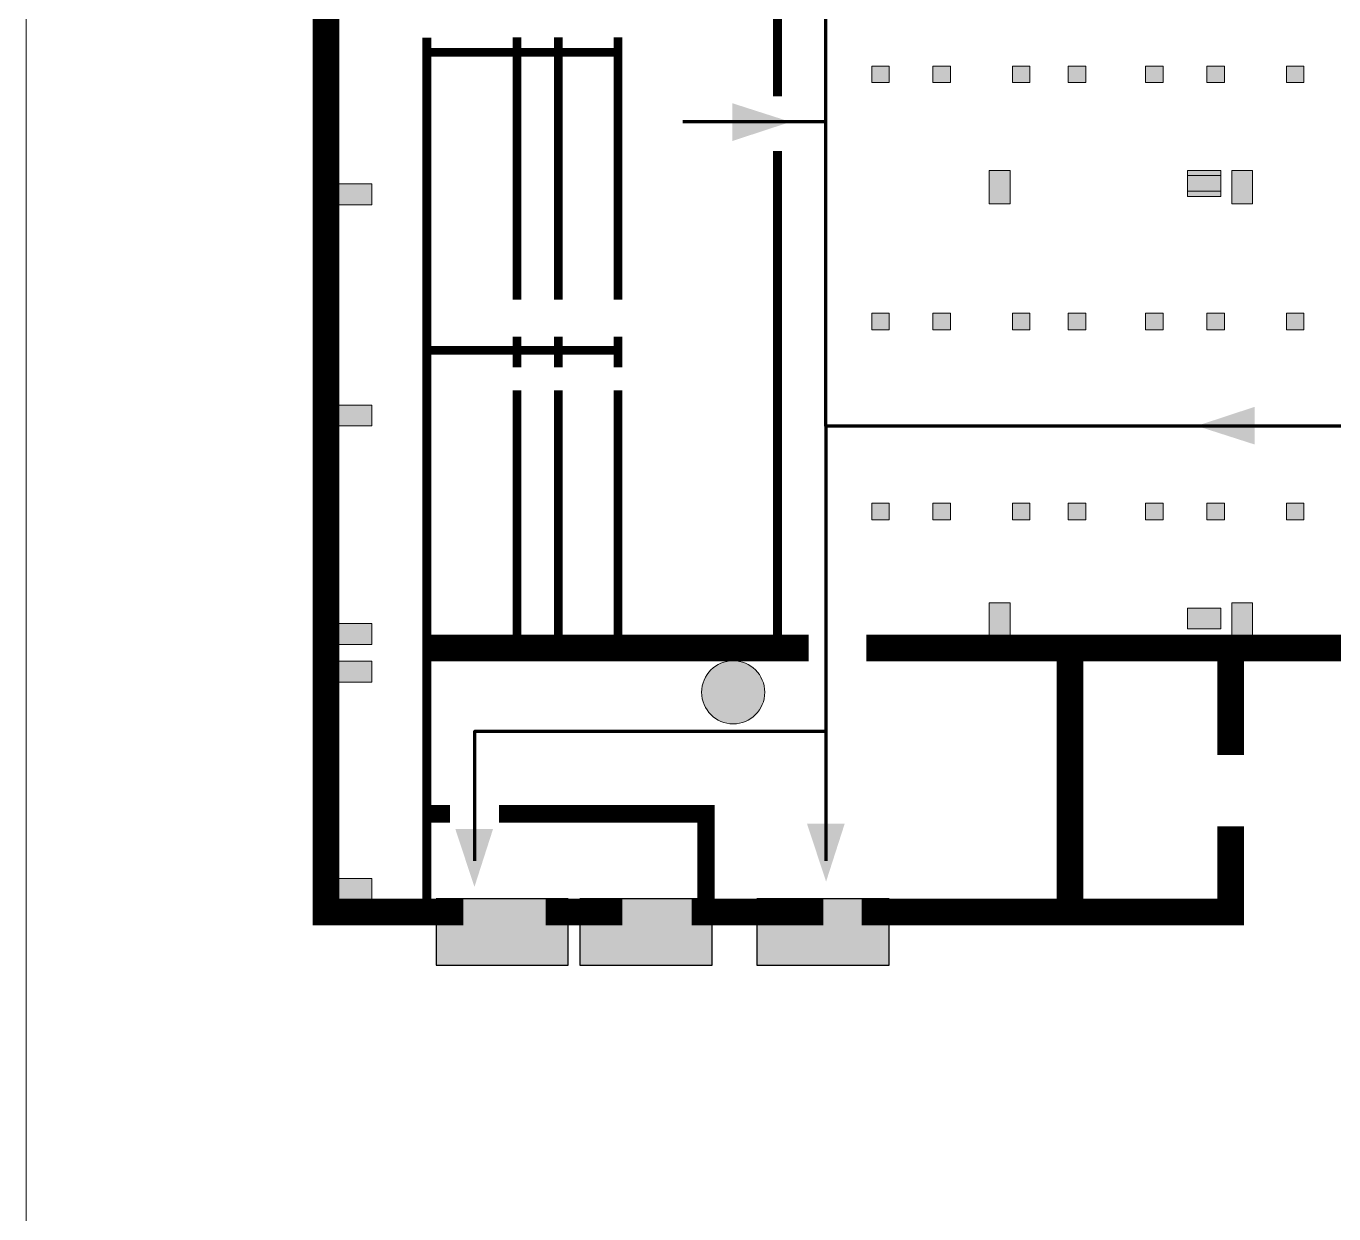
# Model space of a CAD drawing. Header units: millimetres. Extents: x 13810 to 67229, y 12374 to 21950.
# Drawn here: x 38162.3 to 38275.1, y 13861.5 to 13964 of the extents above; entities that cross this region are included whole.
import ezdxf

# ---------------------------------------------------------------- set-up
doc = ezdxf.new("R2010")
doc.units = ezdxf.units.MM
doc.layers.add('План_Штампы', color=7, linetype='Continuous')

# ---------------------------------------------------------------- blocks, each defined once
blk = doc.blocks.new('A$C7B4425F7')
at = {"true_color": 0xffffff}
blk.add_hatch(color=7, dxfattribs=at).paths.add_polyline_path([(0, 0), (-16, 0), (-16, -8), (0, -8)])
h = blk.add_hatch(color=126)
h.paths.add_polyline_path([(-0.2, -0.2), (-15.8, -0.2), (-15.8, -7.8), (-0.2, -7.8)])
h.paths.add_polyline_path([(-11.76, -2.03), (-11.76, -3.66), (-11.17, -3.66, -0.568275), (-11.17, -6.18), (-12.58, -6.18), (-12.58, -2.03)], flags=16)
h.paths.add_polyline_path([(-13.33, -4.12, -0.495768), (-13.59, -6.18), (-15.03, -6.18), (-15.03, -2.03), (-13.59, -2.03, -0.487973)], flags=16)
h.paths.add_polyline_path([(-10.25, -2.03), (-9.48, -2.03), (-9.48, -6.18), (-10.25, -6.18)], flags=16)
h.paths.add_polyline_path([(-13.84, -3.69), (-14.24, -3.69), (-14.24, -3.03), (-13.9, -3.03, -0.692621)], flags=0)
h.paths.add_polyline_path([(-9.15, -2.03), (-8.4, -2.03), (-8.04, -3.07), (-7.68, -2.03), (-6.93, -2.03), (-7.64, -4.1), (-6.93, -6.18), (-7.68, -6.18), (-8.04, -5.14), (-8.4, -6.18), (-9.15, -6.18), (-8.44, -4.1)], flags=16)
h.paths.add_polyline_path([(-11.76, -4.46), (-11.42, -4.46, -0.692621), (-11.36, -5.12), (-11.76, -5.12)], flags=0)
h.paths.add_polyline_path([(-13.9, -5.2), (-14.24, -5.2), (-14.24, -4.55), (-13.84, -4.55, -0.708038)], flags=0)
edge = h.paths.add_edge_path(flags=16)
edge.add_ellipse((-5.51, -4.08), major_axis=(0, 2.05), ratio=0.586184, start_angle=0, end_angle=360)
edge = h.paths.add_edge_path(flags=0)
edge.add_ellipse((-5.51, -4.08), major_axis=(0, 1.14), ratio=0.454828, start_angle=0, end_angle=360)
h.paths.add_polyline_path([(-4.13, -4.96, 0.377264), (-3.48, -4.52, 0.0555), (-3.16, -2.03), (-1.66, -2.03), (-1.66, -4.96), (-0.96, -4.96), (-0.96, -7.01), (-1.75, -7.01), (-1.75, -6.18), (-3.3, -6.18), (-3.3, -7.02), (-4.13, -7.02)], flags=16)
h.paths.add_polyline_path([(-2.73, -2.91), (-2.28, -2.91), (-2.28, -4.96), (-3.05, -4.96, 0.079136)], flags=0)
at = {"color": 126}
blk.add_lwpolyline([(-16, -8), (0, -8), (0, 0), (-16, 0)], close=True, dxfattribs=at)
blk = doc.blocks.new('A$C7B8C2D5B')
at = {"lineweight": 0}
h = blk.add_hatch(color=5, dxfattribs=at)
h.dxf.hatch_style = 1
h.paths.add_polyline_path([(1.397, -3.024, 1), (-2.112, -3.024, 1)])
at = {"color": 5, "lineweight": 0}
blk.add_circle((-0.358, -3.024), 1.755, dxfattribs=at)

msp = doc.modelspace()

# ---------------------------------------------------------------- hatches: boundary and pattern name
at = {"lineweight": 0}
h = msp.add_hatch(color=256, dxfattribs=at)
h.dxf.hatch_style = 1
h.paths.add_polyline_path([(38235.22, 13960.57), (38235.22, 13959.15), (38236.73, 13959.15), (38236.73, 13960.57)])
h = msp.add_hatch(color=256, dxfattribs=at)
h.dxf.hatch_style = 1
h.paths.add_polyline_path([(38240.49, 13960.57), (38240.49, 13959.15), (38242.01, 13959.15), (38242.01, 13960.57)])
h = msp.add_hatch(color=256, dxfattribs=at)
h.dxf.hatch_style = 1
h.paths.add_polyline_path([(38247.35, 13960.57), (38247.35, 13959.15), (38248.87, 13959.15), (38248.87, 13960.57)])
h = msp.add_hatch(color=256, dxfattribs=at)
h.dxf.hatch_style = 1
h.paths.add_polyline_path([(38252.16, 13960.57), (38252.16, 13959.15), (38253.68, 13959.15), (38253.68, 13960.57)])
h = msp.add_hatch(color=256, dxfattribs=at)
h.dxf.hatch_style = 1
h.paths.add_polyline_path([(38258.85, 13960.57), (38258.85, 13959.15), (38260.37, 13959.15), (38260.37, 13960.57)])
h = msp.add_hatch(color=256, dxfattribs=at)
h.dxf.hatch_style = 1
h.paths.add_polyline_path([(38264.12, 13960.57), (38264.12, 13959.15), (38265.64, 13959.15), (38265.64, 13960.57)])
h = msp.add_hatch(color=256, dxfattribs=at)
h.dxf.hatch_style = 1
h.paths.add_polyline_path([(38270.99, 13960.57), (38270.99, 13959.15), (38272.5, 13959.15), (38272.5, 13960.57)])
h = msp.add_hatch(color=256, dxfattribs=at)
h.dxf.hatch_style = 1
h.paths.add_polyline_path([(38245.36, 13948.67), (38247.16, 13948.67), (38247.16, 13951.56), (38245.36, 13951.56)])
h = msp.add_hatch(color=256, dxfattribs=at)
h.dxf.hatch_style = 1
h.paths.add_polyline_path([(38245.36, 13948.67), (38247.16, 13948.67), (38247.16, 13951.56), (38245.36, 13951.56)])
h = msp.add_hatch(color=256, dxfattribs=at)
h.dxf.hatch_style = 1
h.paths.add_polyline_path([(38262.45, 13951.56), (38262.45, 13949.76), (38265.33, 13949.76), (38265.33, 13951.56)])
h = msp.add_hatch(color=256, dxfattribs=at)
h.dxf.hatch_style = 1
h.paths.add_polyline_path([(38262.45, 13951.12), (38262.45, 13949.32), (38265.33, 13949.32), (38265.33, 13951.12)])
h = msp.add_hatch(color=256, dxfattribs=at)
h.dxf.hatch_style = 1
h.paths.add_polyline_path([(38266.28, 13948.67), (38268.08, 13948.67), (38268.08, 13951.56), (38266.28, 13951.56)])
h = msp.add_hatch(color=256, dxfattribs=at)
h.dxf.hatch_style = 1
h.paths.add_polyline_path([(38266.28, 13948.67), (38268.08, 13948.67), (38268.08, 13951.56), (38266.28, 13951.56)])
h = msp.add_hatch(color=256, dxfattribs=at)
h.dxf.hatch_style = 1
h.paths.add_polyline_path([(38189.21, 13950.4), (38189.21, 13948.6), (38192.1, 13948.6), (38192.1, 13950.4)])
h = msp.add_hatch(color=256, dxfattribs=at)
h.dxf.hatch_style = 1
h.paths.add_polyline_path([(38235.22, 13939.24), (38235.22, 13937.82), (38236.73, 13937.82), (38236.73, 13939.24)])
h = msp.add_hatch(color=256, dxfattribs=at)
h.dxf.hatch_style = 1
h.paths.add_polyline_path([(38240.49, 13939.24), (38240.49, 13937.82), (38242.01, 13937.82), (38242.01, 13939.24)])
h = msp.add_hatch(color=256, dxfattribs=at)
h.dxf.hatch_style = 1
h.paths.add_polyline_path([(38247.35, 13939.24), (38247.35, 13937.82), (38248.87, 13937.82), (38248.87, 13939.24)])
h = msp.add_hatch(color=256, dxfattribs=at)
h.dxf.hatch_style = 1
h.paths.add_polyline_path([(38252.16, 13939.24), (38252.16, 13937.82), (38253.68, 13937.82), (38253.68, 13939.24)])
h = msp.add_hatch(color=256, dxfattribs=at)
h.dxf.hatch_style = 1
h.paths.add_polyline_path([(38258.85, 13939.24), (38258.85, 13937.82), (38260.37, 13937.82), (38260.37, 13939.24)])
h = msp.add_hatch(color=256, dxfattribs=at)
h.dxf.hatch_style = 1
h.paths.add_polyline_path([(38264.12, 13939.24), (38264.12, 13937.82), (38265.64, 13937.82), (38265.64, 13939.24)])
h = msp.add_hatch(color=256, dxfattribs=at)
h.dxf.hatch_style = 1
h.paths.add_polyline_path([(38270.99, 13939.24), (38270.99, 13937.82), (38272.5, 13937.82), (38272.5, 13939.24)])
h = msp.add_hatch(color=256, dxfattribs=at)
h.dxf.hatch_style = 1
h.paths.add_polyline_path([(38189.21, 13931.32), (38189.21, 13929.52), (38192.1, 13929.52), (38192.1, 13931.32)])
h = msp.add_hatch(color=256, dxfattribs=at)
h.dxf.hatch_style = 1
h.paths.add_polyline_path([(38235.22, 13922.84), (38235.22, 13921.42), (38236.73, 13921.42), (38236.73, 13922.84)])
h = msp.add_hatch(color=256, dxfattribs=at)
h.dxf.hatch_style = 1
h.paths.add_polyline_path([(38240.49, 13922.84), (38240.49, 13921.42), (38242.01, 13921.42), (38242.01, 13922.84)])
h = msp.add_hatch(color=256, dxfattribs=at)
h.dxf.hatch_style = 1
h.paths.add_polyline_path([(38247.35, 13922.84), (38247.35, 13921.42), (38248.87, 13921.42), (38248.87, 13922.84)])
h = msp.add_hatch(color=256, dxfattribs=at)
h.dxf.hatch_style = 1
h.paths.add_polyline_path([(38252.16, 13922.84), (38252.16, 13921.42), (38253.68, 13921.42), (38253.68, 13922.84)])
h = msp.add_hatch(color=256, dxfattribs=at)
h.dxf.hatch_style = 1
h.paths.add_polyline_path([(38258.85, 13922.84), (38258.85, 13921.42), (38260.37, 13921.42), (38260.37, 13922.84)])
h = msp.add_hatch(color=256, dxfattribs=at)
h.dxf.hatch_style = 1
h.paths.add_polyline_path([(38264.12, 13922.84), (38264.12, 13921.42), (38265.64, 13921.42), (38265.64, 13922.84)])
h = msp.add_hatch(color=256, dxfattribs=at)
h.dxf.hatch_style = 1
h.paths.add_polyline_path([(38270.99, 13922.84), (38270.99, 13921.42), (38272.5, 13921.42), (38272.5, 13922.84)])
h = msp.add_hatch(color=256, dxfattribs=at)
h.dxf.hatch_style = 1
h.paths.add_polyline_path([(38245.36, 13911.35), (38247.16, 13911.35), (38247.16, 13914.24), (38245.36, 13914.24)])
h = msp.add_hatch(color=256, dxfattribs=at)
h.dxf.hatch_style = 1
h.paths.add_polyline_path([(38262.45, 13913.8), (38262.45, 13912), (38265.33, 13912), (38265.33, 13913.8)])
h = msp.add_hatch(color=256, dxfattribs=at)
h.dxf.hatch_style = 1
h.paths.add_polyline_path([(38266.28, 13911.35), (38268.08, 13911.35), (38268.08, 13914.24), (38266.28, 13914.24)])
h = msp.add_hatch(color=256, dxfattribs=at)
h.dxf.hatch_style = 1
h.paths.add_polyline_path([(38189.21, 13912.46), (38189.21, 13910.66), (38192.1, 13910.66), (38192.1, 13912.46)])
h = msp.add_hatch(color=256, dxfattribs=at)
h.dxf.hatch_style = 1
h.paths.add_polyline_path([(38189.21, 13909.21), (38189.21, 13907.41), (38192.1, 13907.41), (38192.1, 13909.21)])
h = msp.add_hatch(color=256, dxfattribs=at)
h.dxf.hatch_style = 1
h.paths.add_polyline_path([(38189.21, 13890.46), (38189.21, 13888.66), (38192.1, 13888.66), (38192.1, 13890.46)])

# ---------------------------------------------------------------- linework, layer by layer
at = {"color": 126, "lineweight": 0, "true_color": 0x008754}
msp.add_lwpolyline([(38162.27, 14154.05), (38762.27, 14154.05), (38762.27, 13759.05), (38162.27, 13759.05)], close=True, dxfattribs=at)
msp.add_lwpolyline([(38162.27, 14154.05), (38762.27, 14154.05), (38762.27, 13759.05), (38162.27, 13759.05)], close=True, dxfattribs=at)
msp.add_lwpolyline([(38162.27, 14154.05), (38762.27, 14154.05), (38762.27, 13759.05), (38162.27, 13759.05)], close=True, dxfattribs=at)
msp.add_lwpolyline([(38162.27, 14154.05), (38762.27, 14154.05), (38762.27, 13759.05), (38162.27, 13759.05)], close=True, dxfattribs=at)
at = {"lineweight": 0}
for points, const_width in [([(38191.87, 14064.46), (38188.13, 14064.46), (38188.13, 13887.57), (38199.98, 13887.57)], 2.29), ([(38227.09, 13957.95), (38227.09, 14018.43)], 0.762), ([(38196.83, 13887.57), (38196.83, 13963.02)], 0.762), ([(38204.62, 13940.4), (38204.62, 13963.04)], 0.762), ([(38208.18, 13940.4), (38208.18, 13963.04)], 0.762), ([(38213.32, 13963.04), (38213.32, 13940.4)], 0.762), ([(38196.83, 13961.75), (38213.32, 13961.75)], 0.762), ([(38227.09, 13910.36), (38227.09, 13953.25)], 0.762), ([(38204.62, 13934.56), (38204.62, 13937.23)], 0.762), ([(38208.18, 13934.56), (38208.18, 13937.23)], 0.762), ([(38213.32, 13937.23), (38213.32, 13934.56)], 0.762), ([(38213.32, 13936.04), (38196.83, 13936.04)], 0.762), ([(38204.62, 13910.36), (38204.62, 13932.58)], 0.762), ([(38208.18, 13910.36), (38208.18, 13932.58)], 0.762), ([(38213.32, 13932.58), (38213.32, 13910.36)], 0.762), ([(38229.78, 13910.36), (38196.83, 13910.36)], 2.29), ([(38671.91, 13910.36), (38234.75, 13910.36)], 2.29), ([(38252.32, 13910.36), (38252.32, 13887.57)], 2.29), ([(38266.19, 13901.11), (38266.19, 13910.36)], 2.29), ([(38198.83, 13896.06), (38196.83, 13896.06)], 1.52), ([(38220.92, 13887.57), (38220.92, 13896.06), (38203.07, 13896.06)], 1.52), ([(38234.35, 13887.57), (38266.19, 13887.57), (38266.19, 13894.97)], 2.29), ([(38207.08, 13887.57), (38213.7, 13887.57)], 2.29), ([(38219.69, 13887.57), (38231.04, 13887.57)], 2.29)]:
    msp.add_lwpolyline(points, dxfattribs=dict(at, const_width=const_width))
at = {"color": 126, "lineweight": 100, "true_color": 0x008754}
for points in [[(38627.15, 13975.85), (38627.15, 13929.51), (38231.25, 13929.51), (38231.25, 14044.07), (38430.34, 14044.07)], [(38231.25, 13955.76), (38218.93, 13955.76)], [(38231.25, 13929.51), (38231.25, 13891.98)], [(38231.25, 13903.15), (38200.96, 13903.15), (38200.96, 13891.98)]]:
    msp.add_lwpolyline(points, dxfattribs=at)
at = {"lineweight": 0}
for points in [[(38236.73, 13960.57), (38235.22, 13960.57), (38235.22, 13959.15), (38236.73, 13959.15), (38236.73, 13960.57)], [(38242.01, 13960.57), (38240.49, 13960.57), (38240.49, 13959.15), (38242.01, 13959.15), (38242.01, 13960.57)], [(38248.87, 13960.57), (38247.35, 13960.57), (38247.35, 13959.15), (38248.87, 13959.15), (38248.87, 13960.57)], [(38253.68, 13960.57), (38252.16, 13960.57), (38252.16, 13959.15), (38253.68, 13959.15), (38253.68, 13960.57)], [(38260.37, 13960.57), (38258.85, 13960.57), (38258.85, 13959.15), (38260.37, 13959.15), (38260.37, 13960.57)], [(38265.64, 13960.57), (38264.12, 13960.57), (38264.12, 13959.15), (38265.64, 13959.15), (38265.64, 13960.57)], [(38272.5, 13960.57), (38270.99, 13960.57), (38270.99, 13959.15), (38272.5, 13959.15), (38272.5, 13960.57)], [(38245.36, 13951.56), (38247.16, 13951.56), (38247.16, 13948.67), (38245.36, 13948.67), (38245.36, 13951.56)], [(38245.36, 13951.56), (38247.16, 13951.56), (38247.16, 13948.67), (38245.36, 13948.67), (38245.36, 13951.56)], [(38265.33, 13951.56), (38265.33, 13949.76), (38262.45, 13949.76), (38262.45, 13951.56), (38265.33, 13951.56)], [(38265.33, 13951.12), (38265.33, 13949.32), (38262.45, 13949.32), (38262.45, 13951.12), (38265.33, 13951.12)], [(38266.28, 13951.56), (38268.08, 13951.56), (38268.08, 13948.67), (38266.28, 13948.67), (38266.28, 13951.56)], [(38266.28, 13951.56), (38268.08, 13951.56), (38268.08, 13948.67), (38266.28, 13948.67), (38266.28, 13951.56)], [(38192.1, 13950.4), (38192.1, 13948.6), (38189.21, 13948.6), (38189.21, 13950.4), (38192.1, 13950.4)], [(38236.73, 13939.24), (38235.22, 13939.24), (38235.22, 13937.82), (38236.73, 13937.82), (38236.73, 13939.24)], [(38242.01, 13939.24), (38240.49, 13939.24), (38240.49, 13937.82), (38242.01, 13937.82), (38242.01, 13939.24)], [(38248.87, 13939.24), (38247.35, 13939.24), (38247.35, 13937.82), (38248.87, 13937.82), (38248.87, 13939.24)], [(38253.68, 13939.24), (38252.16, 13939.24), (38252.16, 13937.82), (38253.68, 13937.82), (38253.68, 13939.24)], [(38260.37, 13939.24), (38258.85, 13939.24), (38258.85, 13937.82), (38260.37, 13937.82), (38260.37, 13939.24)], [(38265.64, 13939.24), (38264.12, 13939.24), (38264.12, 13937.82), (38265.64, 13937.82), (38265.64, 13939.24)], [(38272.5, 13939.24), (38270.99, 13939.24), (38270.99, 13937.82), (38272.5, 13937.82), (38272.5, 13939.24)], [(38192.1, 13931.32), (38192.1, 13929.52), (38189.21, 13929.52), (38189.21, 13931.32), (38192.1, 13931.32)], [(38236.73, 13922.84), (38235.22, 13922.84), (38235.22, 13921.42), (38236.73, 13921.42), (38236.73, 13922.84)], [(38242.01, 13922.84), (38240.49, 13922.84), (38240.49, 13921.42), (38242.01, 13921.42), (38242.01, 13922.84)], [(38248.87, 13922.84), (38247.35, 13922.84), (38247.35, 13921.42), (38248.87, 13921.42), (38248.87, 13922.84)], [(38253.68, 13922.84), (38252.16, 13922.84), (38252.16, 13921.42), (38253.68, 13921.42), (38253.68, 13922.84)], [(38260.37, 13922.84), (38258.85, 13922.84), (38258.85, 13921.42), (38260.37, 13921.42), (38260.37, 13922.84)], [(38265.64, 13922.84), (38264.12, 13922.84), (38264.12, 13921.42), (38265.64, 13921.42), (38265.64, 13922.84)], [(38272.5, 13922.84), (38270.99, 13922.84), (38270.99, 13921.42), (38272.5, 13921.42), (38272.5, 13922.84)], [(38245.36, 13914.24), (38247.16, 13914.24), (38247.16, 13911.35), (38245.36, 13911.35), (38245.36, 13914.24)], [(38265.33, 13913.8), (38265.33, 13912), (38262.45, 13912), (38262.45, 13913.8), (38265.33, 13913.8)], [(38266.28, 13914.24), (38268.08, 13914.24), (38268.08, 13911.35), (38266.28, 13911.35), (38266.28, 13914.24)], [(38192.1, 13912.46), (38192.1, 13910.66), (38189.21, 13910.66), (38189.21, 13912.46), (38192.1, 13912.46)], [(38192.1, 13909.21), (38192.1, 13907.41), (38189.21, 13907.41), (38189.21, 13909.21), (38192.1, 13909.21)], [(38192.1, 13890.46), (38192.1, 13888.66), (38189.21, 13888.66), (38189.21, 13890.46), (38192.1, 13890.46)]]:
    msp.add_lwpolyline(points, dxfattribs=at)
at = {"layer": 'План_Штампы', "color": 126, "true_color": 0x008754}
for points in [[(38223.19, 13954.1), (38223.2, 13957.36), (38228.21, 13955.75)], [(38268.27, 13931.17), (38268.27, 13927.91), (38263.26, 13929.52)], [(38229.63, 13895.21), (38232.89, 13895.21), (38231.28, 13890.2)], [(38199.29, 13894.75), (38202.55, 13894.75), (38200.94, 13889.74)]]:
    msp.add_solid(points, dxfattribs=at)

# ---------------------------------------------------------------- block references
at = {"xscale": 1.552064515015483, "yscale": 1.552064515015483, "zscale": 1.552064515015483, "rotation": 180}
msp.add_blockref('A$C7B8C2D5B', (38222.71, 13901.84), dxfattribs=at)
at = {"layer": 'План_Штампы', "xscale": 0.7128000000000002, "yscale": 0.7128000000000002, "zscale": 0.7128000000000002}
for p in [(38209.04, 13888.7), (38221.45, 13888.7), (38236.72, 13888.7)]:
    msp.add_blockref('A$C7B4425F7', p, dxfattribs=at)

doc.saveas('drawing.dxf')
